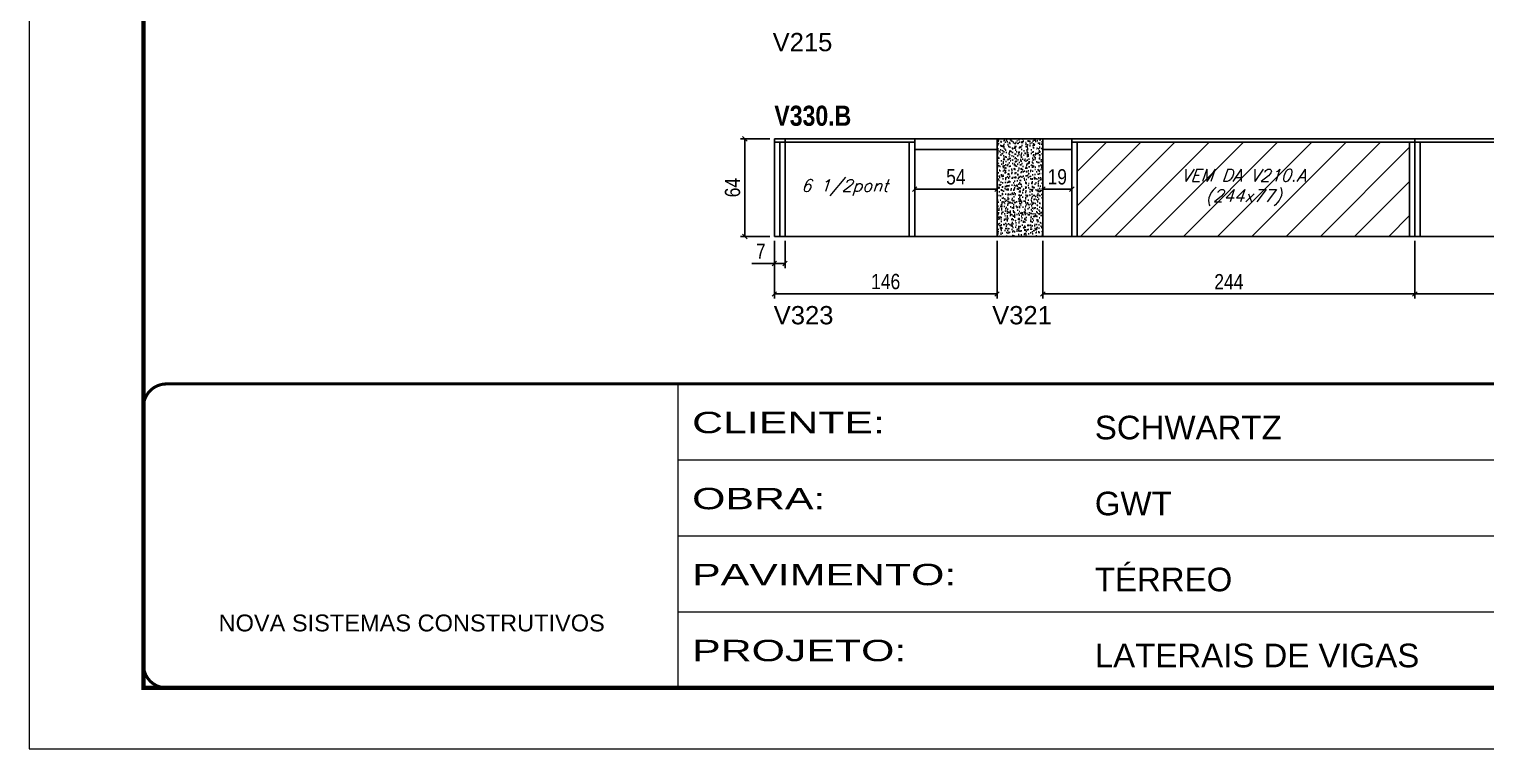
# Model space of a CAD drawing. Extents: x 2603 to 22413, y 1253 to 30260.
# Drawn here: x 14753 to 15708, y 23076 to 23548 of the extents above; entities that cross this region are included whole.
import ezdxf

# ---------------------------------------------------------------- set-up
doc = ezdxf.new("R2010")
doc.units = 0
for name, pattern in [('CONTINUO', [0]), ('DASHED', [0.75, 0.5, -0.25]), ('HIDDEN', [0.375, 0.25, -0.125])]:
    doc.linetypes.add(name, pattern=pattern)
for name, color, linetype in [('5', 5, 'Continuous'), ('COTA', 241, 'Continuous'), ('NOMENCLATURA', 7, 'Continuous'), ('Painéis', 200, 'Continuous'), ('SARR_2.2x7', 40, 'Continuous'), ('SARR_3.5x7', 81, 'Continuous'), ('texto', 7, 'Continuous')]:
    doc.layers.add(name, color=color, linetype=linetype)
for name, color, linetype, lineweight in [('Folhas', 255, 'Continuous', 9), ('Hachura', 251, 'Continuous', 9), ('SARRAFO DE PRESSAO', 251, 'DASHED', 9)]:
    doc.layers.add(name, color=color, linetype=linetype, lineweight=lineweight)
doc.styles.add('ARIAL', font='arial.ttf')
doc.styles.add('COTA TECNICA', font='techl___.ttf', dxfattribs={"height": 10})
doc.styles.add('Romans', font='romans.shx')
doc.styles.get("Standard").update_dxf_attribs({"font": 'arial.ttf'})
doc.styles.add('TECNICA', font='techb___.ttf', dxfattribs={"height": 10})
doc.styles.add('Tecnologia', font='')
doc.styles.get('Tecnologia').set_extended_font_data('Forgotten Futurist')
doc.dimstyles.new('PAINEL', dxfattribs={"dimtxt": 10, "dimasz": 3, "dimexe": 3, "dimexo": 3, "dimgap": 3, "dimtad": 1, "dimdec": 1, "dimzin": 12, "dimdsep": 46, "dimtxsty": 'COTA TECNICA', "dimblk1": 'OBLIQUE', "dimblk2": 'OBLIQUE', "dimsah": 1, "dimcen": 0.9, "dimclrd": 4, "dimclre": 4, "dimclrt": 240, "dimadec": 1, "dimazin": 3, "dimtfac": 1, "dimtdec": 1, "dimtmove": 0, "dimatfit": 3, "dimfxl": 1, "dimtolj": 1, "dimtzin": 12, "dimarcsym": 0})

# ---------------------------------------------------------------- blocks, each defined once
blk = doc.blocks.new('9999999999')
at = {"color": 30, "linetype": 'CONTINUO'}
for p, q in [((98564.56, 34230.21), (98564.56, 34429.45)), ((98564.56, 34379.64), (99583.98, 34379.64)), ((98564.56, 34329.83), (99487.98, 34329.83)), ((98564.56, 34280.02), (99487.98, 34280.02))]:
    blk.add_line(p, q, dxfattribs=at)
at = {"color": 30, "linetype": 'CONTINUO', "const_width": 2}
blk.add_lwpolyline([(99583.98, 34230.21), (99583.98, 34414.45, 0.414214), (99568.98, 34429.45), (98228.98, 34429.45, 0.414214), (98213.98, 34414.45), (98213.98, 34245.21, 0.414214), (98228.98, 34230.21), (99583.98, 34230.21)], format="xyb", dxfattribs=at)
at = {"layer": 'Folhas'}
blk.add_lwpolyline([(98138.98, 34190.21), (99623.98, 34190.21), (99623.98, 35240.21), (98138.98, 35240.21)], close=True, dxfattribs=at)
at = {"layer": 'Folhas', "color": 30, "const_width": 3}
blk.add_lwpolyline([(98213.98, 34230.21), (99583.98, 34230.21), (99583.98, 35200.21), (98213.98, 35200.21)], close=True, dxfattribs=at)
at = {"color": 7, "linetype": 'Continuous', "ltscale": 5, "style": 'ARIAL'}
for s, height, p in [('SCHWARTZ', 15.483, (98837.68, 34393.13)), ('GWT', 15.483, (98837.68, 34343.32)), ('TÉRREO', 15.483, (98837.68, 34293.51)), ('NOVA SISTEMAS CONSTRUTIVOS', 11.0592, (98263.19, 34267.21)), ('LATERAIS DE VIGAS', 15.4829, (98837.68, 34243.7))]:
    blk.add_text(s, height=height, dxfattribs=at).set_placement(p)
at = {"layer": 'Folhas', "color": 7, "style": 'Tecnologia', "width": 1.5}
for s, p in [('CLIENTE:', (98573.65, 34397.17)), ('OBRA:', (98573.65, 34347.31)), ('PAVIMENTO:', (98573.65, 34297.5)), ('PROJETO:', (98573.65, 34247.69))]:
    blk.add_text(s, height=14, dxfattribs=at).set_placement(p)
blk = doc.blocks.new('_Oblique')
at = {"color": 0, "linetype": 'ByBlock', "lineweight": -2}
blk.add_line((-0.5, -0.5), (0.5, 0.5), dxfattribs=at)
blk = doc.blocks.new('*D1002')
at = {"layer": 'COTA', "color": 4, "linetype": 'ByBlock', "lineweight": -2, "transparency": 16777216}
for p, q in [((15241.47, 23409.27), (15241.47, 23371.51)), ((15387.47, 23409.27), (15387.47, 23371.51)), ((15241.47, 23374.51), (15387.47, 23374.51))]:
    blk.add_line(p, q, dxfattribs=at)
at = {"layer": 'Defpoints', "color": 0, "linetype": 'ByBlock', "transparency": 16777216}
for p in [(15241.47, 23412.27), (15387.47, 23412.27), (15387.47, 23374.51)]:
    blk.add_point(p, dxfattribs=at)
at = {"layer": 'COTA', "color": 4, "linetype": 'ByBlock', "lineweight": -2, "transparency": 16777216, "xscale": 3, "yscale": 3, "zscale": 3, "rotation": 180}
blk.add_blockref('_Oblique', (15241.47, 23374.51), dxfattribs=at)
at = {"layer": 'COTA', "color": 4, "linetype": 'ByBlock', "lineweight": -2, "transparency": 16777216, "xscale": 3, "yscale": 3, "zscale": 3}
blk.add_blockref('_Oblique', (15387.47, 23374.51), dxfattribs=at)
at = {"layer": 'COTA', "color": 240, "linetype": 'ByBlock', "transparency": 16777216, "insert": (15314.47, 23382.61), "char_height": 10, "attachment_point": 5, "style": 'COTA TECNICA'}
blk.add_mtext('\\A1;146', dxfattribs=at)
blk = doc.blocks.new('*D1003')
at = {"layer": 'COTA', "color": 4, "linetype": 'ByBlock', "lineweight": -2, "transparency": 16777216}
for p, q in [((15238.47, 23476.27), (15219.19, 23476.27)), ((15222.19, 23476.27), (15222.19, 23412.27)), ((15238.47, 23412.27), (15219.19, 23412.27))]:
    blk.add_line(p, q, dxfattribs=at)
at = {"layer": 'Defpoints', "color": 0, "linetype": 'ByBlock', "transparency": 16777216}
for p in [(15241.47, 23476.27), (15222.19, 23412.27), (15241.47, 23412.27)]:
    blk.add_point(p, dxfattribs=at)
at = {"layer": 'COTA', "color": 4, "linetype": 'ByBlock', "lineweight": -2, "transparency": 16777216, "xscale": 3, "yscale": 3, "zscale": 3}
for p, rotation in [((15222.19, 23476.27), 90), ((15222.19, 23412.27), 270)]:
    blk.add_blockref('_Oblique', p, dxfattribs=dict(at, rotation=rotation))
at = {"layer": 'COTA', "color": 240, "linetype": 'ByBlock', "transparency": 16777216, "insert": (15214.09, 23444.27), "char_height": 10, "attachment_point": 5, "rotation": 90, "style": 'COTA TECNICA'}
blk.add_mtext('\\A1;64', dxfattribs=at)
blk = doc.blocks.new('*D1004')
at = {"layer": 'COTA', "color": 4, "linetype": 'ByBlock', "lineweight": -2, "transparency": 16777216}
for p, q in [((15241.47, 23409.27), (15241.47, 23391.51)), ((15248.47, 23409.27), (15248.47, 23391.51)), ((15241.47, 23394.51), (15226.74, 23394.51)), ((15248.47, 23394.51), (15241.47, 23394.51))]:
    blk.add_line(p, q, dxfattribs=at)
at = {"layer": 'Defpoints', "color": 0, "linetype": 'ByBlock', "transparency": 16777216}
for p in [(15241.47, 23412.27), (15248.47, 23412.27), (15241.47, 23394.51)]:
    blk.add_point(p, dxfattribs=at)
at = {"layer": 'COTA', "color": 4, "linetype": 'ByBlock', "lineweight": -2, "transparency": 16777216, "xscale": 3, "yscale": 3, "zscale": 3, "rotation": 180}
blk.add_blockref('_Oblique', (15241.47, 23394.51), dxfattribs=at)
at = {"layer": 'COTA', "color": 4, "linetype": 'ByBlock', "lineweight": -2, "transparency": 16777216, "xscale": 3, "yscale": 3, "zscale": 3}
blk.add_blockref('_Oblique', (15248.47, 23394.51), dxfattribs=at)
at = {"layer": 'COTA', "color": 240, "linetype": 'ByBlock', "transparency": 16777216, "insert": (15232.6, 23402.58), "char_height": 10, "attachment_point": 5, "style": 'COTA TECNICA'}
blk.add_mtext('\\A1;7', dxfattribs=at)
blk = doc.blocks.new('*D1005')
at = {"layer": 'COTA', "color": 4, "linetype": 'ByBlock', "lineweight": -2, "transparency": 16777216}
blk.add_line((15333.47, 23443.17), (15387.47, 23443.17), dxfattribs=at)
at = {"layer": 'Defpoints', "color": 0, "linetype": 'ByBlock', "transparency": 16777216}
for p in [(15333.47, 23443.17), (15387.47, 23443.17), (15387.47, 23443.17)]:
    blk.add_point(p, dxfattribs=at)
at = {"layer": 'COTA', "color": 4, "linetype": 'ByBlock', "lineweight": -2, "transparency": 16777216, "xscale": 3, "yscale": 3, "zscale": 3, "rotation": 180}
blk.add_blockref('_Oblique', (15333.47, 23443.17), dxfattribs=at)
at = {"layer": 'COTA', "color": 4, "linetype": 'ByBlock', "lineweight": -2, "transparency": 16777216, "xscale": 3, "yscale": 3, "zscale": 3}
blk.add_blockref('_Oblique', (15387.47, 23443.17), dxfattribs=at)
at = {"layer": 'COTA', "color": 240, "linetype": 'ByBlock', "transparency": 16777216, "insert": (15360.47, 23451.28), "char_height": 10, "attachment_point": 5, "style": 'COTA TECNICA'}
blk.add_mtext('\\A1;54', dxfattribs=at)
blk = doc.blocks.new('*D1006')
at = {"layer": 'COTA', "color": 4, "linetype": 'ByBlock', "lineweight": -2, "transparency": 16777216}
for p, q in [((15417.47, 23409.27), (15417.47, 23371.51)), ((15661.47, 23409.27), (15661.47, 23371.51)), ((15661.47, 23374.51), (15417.47, 23374.51))]:
    blk.add_line(p, q, dxfattribs=at)
at = {"layer": 'Defpoints', "color": 0, "linetype": 'ByBlock', "transparency": 16777216}
for p in [(15417.47, 23412.27), (15661.47, 23412.27), (15417.47, 23374.51)]:
    blk.add_point(p, dxfattribs=at)
at = {"layer": 'COTA', "color": 4, "linetype": 'ByBlock', "lineweight": -2, "transparency": 16777216, "xscale": 3, "yscale": 3, "zscale": 3, "rotation": 180}
blk.add_blockref('_Oblique', (15417.47, 23374.51), dxfattribs=at)
at = {"layer": 'COTA', "color": 4, "linetype": 'ByBlock', "lineweight": -2, "transparency": 16777216, "xscale": 3, "yscale": 3, "zscale": 3}
blk.add_blockref('_Oblique', (15661.47, 23374.51), dxfattribs=at)
at = {"layer": 'COTA', "color": 240, "linetype": 'ByBlock', "transparency": 16777216, "insert": (15539.47, 23382.58), "char_height": 10, "attachment_point": 5, "style": 'COTA TECNICA'}
blk.add_mtext('\\A1;244', dxfattribs=at)
blk = doc.blocks.new('*D1007')
at = {"layer": 'COTA', "color": 4, "linetype": 'ByBlock', "lineweight": -2, "transparency": 16777216}
blk.add_line((15436.47, 23443.17), (15417.47, 23443.17), dxfattribs=at)
at = {"layer": 'Defpoints', "color": 0, "linetype": 'ByBlock', "transparency": 16777216}
for p in [(15417.47, 23443.17), (15417.47, 23443.17), (15436.47, 23443.17)]:
    blk.add_point(p, dxfattribs=at)
at = {"layer": 'COTA', "color": 4, "linetype": 'ByBlock', "lineweight": -2, "transparency": 16777216, "xscale": 3, "yscale": 3, "zscale": 3, "rotation": 180}
blk.add_blockref('_Oblique', (15417.47, 23443.17), dxfattribs=at)
at = {"layer": 'COTA', "color": 4, "linetype": 'ByBlock', "lineweight": -2, "transparency": 16777216, "xscale": 3, "yscale": 3, "zscale": 3}
blk.add_blockref('_Oblique', (15436.47, 23443.17), dxfattribs=at)
at = {"layer": 'COTA', "color": 240, "linetype": 'ByBlock', "transparency": 16777216, "insert": (15426.97, 23451.25), "char_height": 10, "attachment_point": 5, "style": 'COTA TECNICA'}
blk.add_mtext('\\A1;19', dxfattribs=at)
blk = doc.blocks.new('*D1008')
at = {"layer": 'COTA', "color": 4, "linetype": 'ByBlock', "lineweight": -2, "transparency": 16777216}
for p, q in [((15661.47, 23409.27), (15661.47, 23371.51)), ((15905.47, 23409.27), (15905.47, 23371.51)), ((15661.47, 23374.51), (15905.47, 23374.51))]:
    blk.add_line(p, q, dxfattribs=at)
at = {"layer": 'Defpoints', "color": 0, "linetype": 'ByBlock', "transparency": 16777216}
for p in [(15661.47, 23412.27), (15905.47, 23412.27), (15905.47, 23374.51)]:
    blk.add_point(p, dxfattribs=at)
at = {"layer": 'COTA', "color": 4, "linetype": 'ByBlock', "lineweight": -2, "transparency": 16777216, "xscale": 3, "yscale": 3, "zscale": 3, "rotation": 180}
blk.add_blockref('_Oblique', (15661.47, 23374.51), dxfattribs=at)
at = {"layer": 'COTA', "color": 4, "linetype": 'ByBlock', "lineweight": -2, "transparency": 16777216, "xscale": 3, "yscale": 3, "zscale": 3}
blk.add_blockref('_Oblique', (15905.47, 23374.51), dxfattribs=at)
at = {"layer": 'COTA', "color": 240, "linetype": 'ByBlock', "transparency": 16777216, "insert": (15783.47, 23382.58), "char_height": 10, "attachment_point": 5, "style": 'COTA TECNICA'}
blk.add_mtext('\\A1;244', dxfattribs=at)

msp = doc.modelspace()

# ---------------------------------------------------------------- hatches: boundary and pattern name
at = {"layer": 'COTA', "linetype": 'ByBlock'}
h = msp.add_hatch(dxfattribs=at)
h.set_pattern_fill('AR-CONC', color=256, scale=0.03)
h.set_pattern_definition([(50, (-115900.2867, -5371.0305), (5.46554007, -0.47817257), [0.5715, -6.2865]), (355, (-115900.2867, -5371.0305), (-1.05730264, 5.73170536), [0.4572, -5.02921753]), (100.4514447, (-115899.831, -5371.0704), (4.40823741, 5.25353256), [0.48570026, -5.34270734]), (46.1842, (-115900.287, -5369.5065), (8.13237123, -1.26126984), [0.85725, -9.42975]), (96.6355576, (-115899.609, -5369.612), (7.122124, 7.42278374), [0.7285507, -8.01406824]), (351.184151, (-115900.287, -5369.5065), (7.122124, 7.42278374), [0.685799, -7.54379196]), (21, (-115899.5247, -5369.8875), (4.54843174, -3.06795595), [0.5715, -6.2865]), (326, (-115899.5247, -5369.8875), (1.85406085, 5.52563898), [0.4572, -5.0292]), (71.451445, (-115899.1457, -5370.143), (6.40249258, 2.45768307), [0.48570026, -5.34269813]), (37.5, (-115900.2867, -5371.0305), (0.092658098, 2.536651166), [0, -4.96824, 0, -5.1054, 0, -5.04825]), (7.5, (-115900.2867, -5371.0305), (2.004589875, 3.005417245), [0, -2.91084, 0, -4.85394, 0, -1.92405]), (327.5, (-115901.986, -5371.0305), (4.067717855, -0.17186232), [0, -1.905, 0, -5.9436, 0, -7.8867]), (317.5, (-115902.748, -5371.0305), (4.44387544, 0.76279473), [0, -2.4765, 0, -3.94716, 0, -5.6007])])
h.paths.add_polyline_path([(15417.47, 23476.27), (15387.47, 23476.27), (15387.47, 23412.27), (15417.47, 23412.27)])
at = {"layer": 'Hachura', "linetype": 'ByBlock'}
h = msp.add_hatch(dxfattribs=at)
h.set_pattern_fill('ANSI31', color=256, scale=5)
h.paths.add_polyline_path([(15657.97, 23412.27), (15657.97, 23474.07), (15439.97, 23474.07), (15439.97, 23412.27)])

# ---------------------------------------------------------------- linework, layer by layer
at = {"layer": 'COTA', "linetype": 'ByBlock'}
for p, q in [((15387.47, 23476.27), (15417.47, 23476.27)), ((15387.47, 23412.27), (15417.47, 23412.27))]:
    msp.add_line(p, q, dxfattribs=at)
at = {"layer": 'Painéis', "linetype": 'Continuous'}
for p, q in [((15387.47, 23476.27), (15241.47, 23476.27)), ((15241.47, 23476.27), (15241.47, 23412.27)), ((15387.47, 23412.27), (15387.47, 23476.27)), ((15417.47, 23412.27), (15417.47, 23476.27)), ((15417.47, 23476.27), (15846.47, 23476.27)), ((15661.47, 23412.27), (15661.47, 23476.27)), ((15241.47, 23412.27), (15387.47, 23412.27)), ((16036.97, 23412.27), (15417.47, 23412.27))]:
    msp.add_line(p, q, dxfattribs=at)
at = {"layer": 'SARR_2.2x7', "linetype": 'HIDDEN'}
msp.add_line((15248.47, 23476.27), (15248.47, 23412.27), dxfattribs=at)
at = {"layer": 'SARR_2.2x7', "linetype": 'Continuous'}
for p, q in [((15333.47, 23474.07), (15241.47, 23474.07)), ((15333.47, 23469.27), (15387.47, 23469.27)), ((15436.47, 23469.27), (15417.47, 23469.27)), ((15436.47, 23474.07), (15661.47, 23474.07)), ((15661.47, 23474.07), (15846.47, 23474.07))]:
    msp.add_line(p, q, dxfattribs=at)
at = {"layer": 'SARR_3.5x7'}
for p, q in [((15333.47, 23476.27), (15333.47, 23412.27)), ((15436.47, 23476.27), (15436.47, 23412.27)), ((15244.97, 23474.07), (15244.97, 23412.27)), ((15329.97, 23474.07), (15329.97, 23412.27)), ((15439.97, 23474.07), (15439.97, 23412.27)), ((15657.97, 23474.07), (15657.97, 23412.27)), ((15664.97, 23474.07), (15664.97, 23412.27))]:
    msp.add_line(p, q, dxfattribs=at)

# ---------------------------------------------------------------- block references
at = {"layer": 'SARRAFO DE PRESSAO', "color": 6, "linetype": 'ByBlock'}
msp.add_blockref('9999999999', (-83386.1, -11113.91), dxfattribs=at)

# ---------------------------------------------------------------- texts
at = {"layer": '5', "linetype": 'Continuous'}
for s, p in [('V215', (15240.35, 23533.67)), ('V323', (15241.07, 23354.61)), ('V321', (15384.28, 23354.61))]:
    msp.add_text(s, height=12, rotation=359.99996, dxfattribs=at).set_placement(p)
at = {"layer": 'NOMENCLATURA', "style": 'TECNICA'}
msp.add_text('V330.B', height=13.2, dxfattribs=at).set_placement((15241.47, 23484.79))
at = {"layer": 'texto', "color": 2, "char_height": 8, "attachment_point": 5, "style": 'Romans'}
for s, insert in [('{\\Q19;\\C256;6 1/2pont}', (15287.47, 23444.27)), ('{\\Q19;\\C256;VEM DA V210.A\\P(244x77)}', (15548.97, 23444.27))]:
    msp.add_mtext(s, dxfattribs=dict(at, insert=insert))

# ---------------------------------------------------------------- dimensions: what is measured, and where the dimension line sits
at = {"layer": 'COTA', "linetype": 'ByBlock'}
for base, p1, p2, angle, picture, middle in [((15222.19, 23412.27), (15241.47, 23476.27), (15241.47, 23412.27), 90, '*D1003', (15214.09, 23444.27)), ((15417.47, 23443.17), (15436.47, 23443.17), (15417.47, 23443.17), 180, '*D1007', (15426.97, 23451.25)), ((15417.47, 23374.51), (15661.47, 23412.27), (15417.47, 23412.27), 180, '*D1006', (15539.47, 23382.58))]:
    dim = msp.add_linear_dim(base=base, p1=p1, p2=p2, angle=angle, dimstyle='PAINEL', dxfattribs=at)
    dim.commit()
    dim.dimension.update_dxf_attribs({"geometry": picture, "text_midpoint": middle})
for base, p1, p2, picture, middle in [((15387.47, 23443.17), (15333.47, 23443.17), (15387.47, 23443.17), '*D1005', (15360.47, 23451.28)), ((15241.47, 23394.51), (15248.47, 23412.27), (15241.47, 23412.27), '*D1004', (15232.6, 23402.58)), ((15387.47, 23374.51), (15241.47, 23412.27), (15387.47, 23412.27), '*D1002', (15314.47, 23382.61)), ((15905.47, 23374.51), (15661.47, 23412.27), (15905.47, 23412.27), '*D1008', (15783.47, 23382.58))]:
    dim = msp.add_linear_dim(base=base, p1=p1, p2=p2, dimstyle='PAINEL', dxfattribs=at)
    dim.commit()
    dim.dimension.update_dxf_attribs({"geometry": picture, "text_midpoint": middle})

doc.saveas('drawing.dxf')
